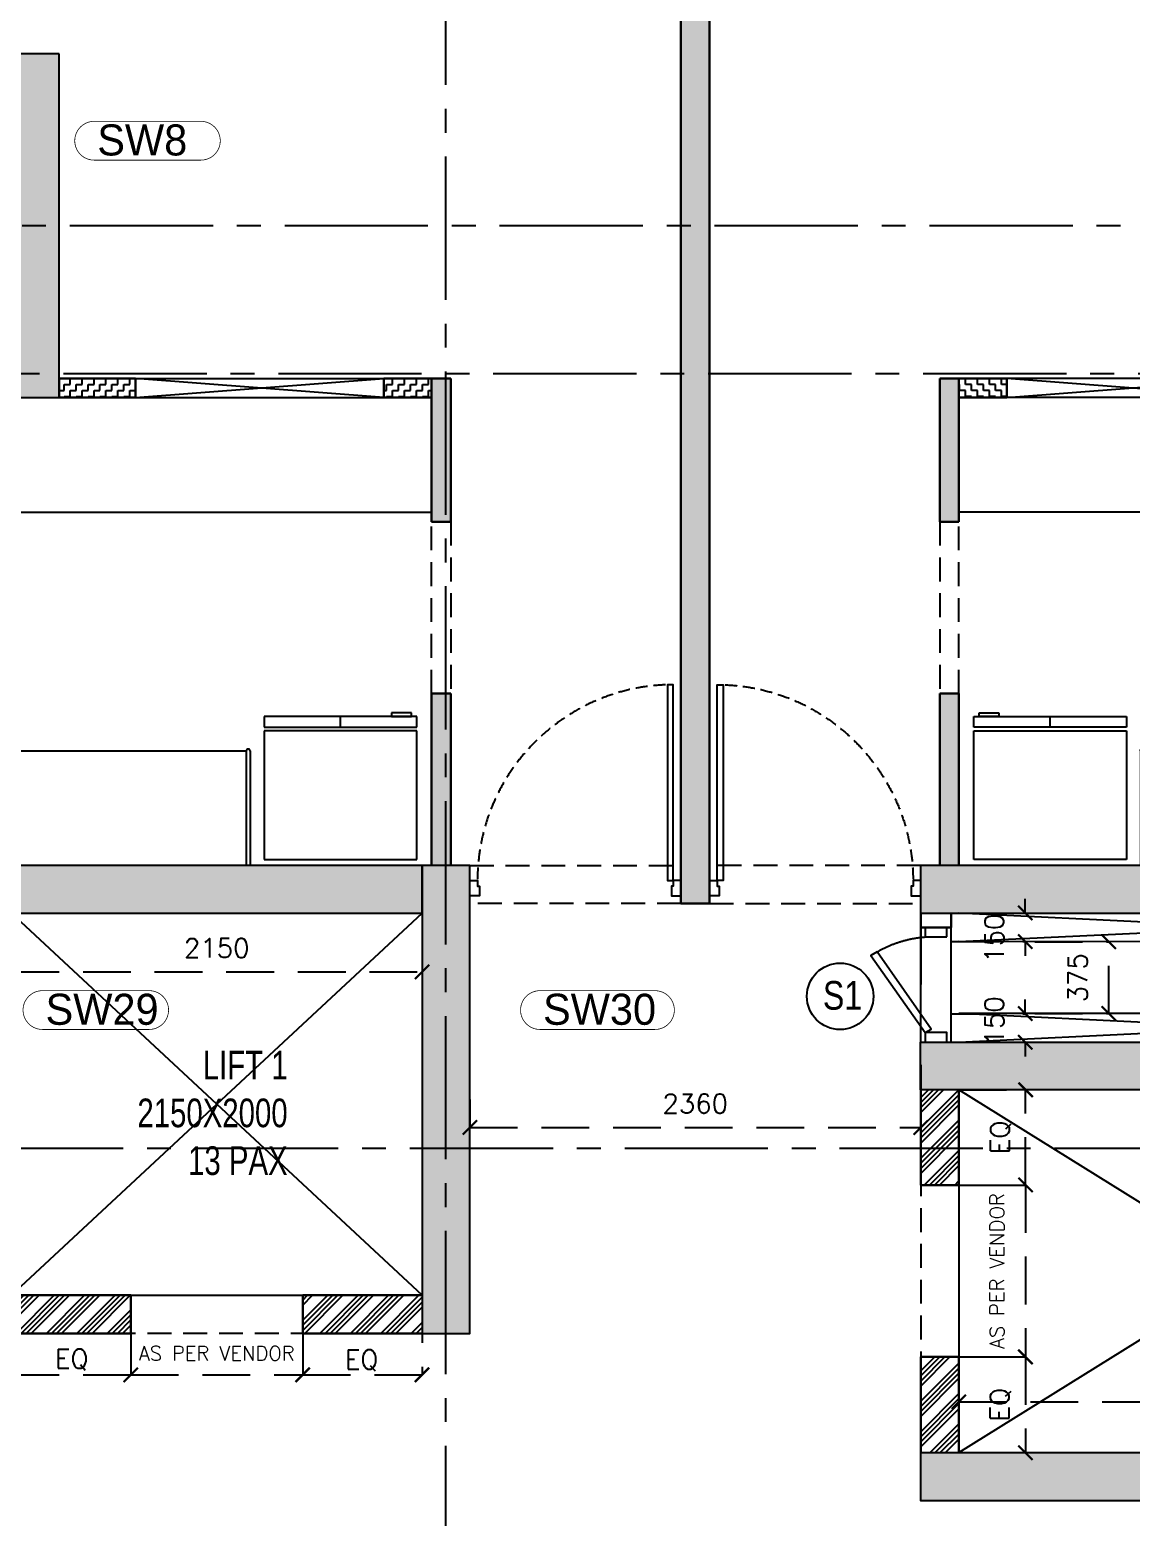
# Model space of a CAD drawing. Header units: millimetres. Extents: x 1181448 to 1317632, y -5734806 to -5633961.
# Drawn here: x 1202789 to 1208554, y -5713962 to -5706174 of the extents above; entities that cross this region are included whole.
import ezdxf
from ezdxf.enums import TextEntityAlignment as Align

# ---------------------------------------------------------------- set-up
doc = ezdxf.new("R2010")
doc.units = ezdxf.units.MM
doc.header["$LTSCALE"] = 1000
doc.header["$MEASUREMENT"] = 0
for name, pattern in [('2BHK-A - BACK$0$AUDIT_D_120904163729-0', [0]), ('2BHK-A - BACK$1$HIDDEN', [0.375, 0.25, -0.125]), ('AUDIT_D_120904163729-0', [0]), ('T8 - TYPICAL FLOOR CORE$0$T10-TYPICAL FLOOR CORE$0$HIDDEN', [0.375, 0.25, -0.125]), ('T8 - TYPICAL FLOOR CORE$1$( Hidden )', [0.375, 0.25, -0.125]), ('T8 - TYPICAL FLOOR CORE$1$HIDDEN', [0.375, 0.25, -0.125]), ('T8 - TYPICAL FLOOR CORE$1$HIDDEN2', [0.1875, 0.125, -0.0625]), ('T8_REFUGE COLUMNS$0$CENTER2', [1.125, 0.75, -0.125, 0.125, -0.125])]:
    doc.linetypes.add(name, pattern=pattern)
doc.layers.get('0').update_dxf_attribs({"linetype": 'AUDIT_D_120904163729-0'})
for name, color, linetype in [('2BHK-A - BACK$0$A-DOOR-FULL', 2, 'Continuous'), ('2BHK-A - BACK$0$A-HATCH -160', 251, '2BHK-A - BACK$0$AUDIT_D_120904163729-0'), ('2BHK-A - BACK$0$a-KIT FIX', 251, 'Continuous'), ('2BHK-A - BACK$1$A-LINTEL', 5, '2BHK-A - BACK$1$HIDDEN'), ('2BHK-A - BACK$1$CUT-OUT', 49, 'Continuous'), ('A_dim', 1, 'Continuous'), ('T8 - TYPICAL FLOOR CORE$0$A-DIMENSIONS', 2, 'T8 - TYPICAL FLOOR CORE$1$HIDDEN'), ('T8 - TYPICAL FLOOR CORE$0$a-window-no', 125, 'Continuous'), ('T8 - TYPICAL FLOOR CORE$0$T10-TYPICAL FLOOR CORE$0$A-SLAB SUNK-AC LEDGES', 251, 'T8 - TYPICAL FLOOR CORE$0$T10-TYPICAL FLOOR CORE$0$HIDDEN'), ('T8 - TYPICAL FLOOR CORE$1$a-beam 2', 50, 'Continuous'), ('T8 - TYPICAL FLOOR CORE$1$A-DOOR', 1, 'Continuous'), ('T8 - TYPICAL FLOOR CORE$1$BEAM', 5, 'T8 - TYPICAL FLOOR CORE$1$HIDDEN'), ('T8 - TYPICAL FLOOR CORE$1$CUT-OUT', 49, 'Continuous'), ('T8 - TYPICAL FLOOR CORE$1$Typical floor plan-$0$$0$A2-TYPICAL$0$a-door', 1, 'Continuous'), ('T8(T9 IS SIMILAR) - REFUGE FLOOR$1$A_rail', 253, 'Continuous'), ('T8_REFUGE COLUMNS$0$A-CENTERLINE', 193, 'T8_REFUGE COLUMNS$0$CENTER2'), ('T8_REFUGE COLUMNS$1$A-RCC COLS', 3, 'Continuous')]:
    doc.layers.add(name, color=color, linetype=linetype)
for name, color, linetype, lineweight in [('2BHK-A - BACK$1$A-WALL- 160', 6, 'Continuous', 30), ('T8 - TYPICAL FLOOR CORE$1$a-Text', 4, 'Continuous', 0), ('T8 - TYPICAL FLOOR CORE$1$A-WALL- 160', 6, 'Continuous', 30), ('T8 - TYPICAL FLOOR CORE$1$D&W', 8, 'Continuous', 25), ('T8(T9 IS SIMILAR) - REFUGE FLOOR$0$D&W', 8, 'Continuous', 25), ('T8_REFUGE COLUMNS$0$A-COLUMN NO size reduce', 81, 'Continuous', 25)]:
    doc.layers.add(name, color=color, linetype=linetype, lineweight=lineweight)
doc.layers.add('T8_REFUGE COLUMNS$0$COL-HATCH', color=7, linetype='Continuous', lineweight=25, true_color=0xa3a3a3)
doc.styles.add('T8 - TYPICAL FLOOR CORE$0$LODHA STANDERD', font='sanss___.ttf')
doc.styles.add('T8 - TYPICAL FLOOR CORE$0$Romans 1', font='romans.shx', dxfattribs={"height": 100})
doc.styles.add('T8 - TYPICAL FLOOR CORE$1$ARIAL ARROW', font='swisscl.ttf')
doc.styles.add('T8_REFUGE COLUMNS$0$STANDARD', font='GOTHIC.TTF')
doc.dimstyles.new('T8 - TYPICAL FLOOR CORE$0$ALPINE S', dxfattribs={"dimscale": 0, "dimtxt": 100, "dimasz": 75, "dimexe": 0, "dimexo": 0, "dimgap": 75, "dimtad": 1, "dimdec": 0, "dimzin": 0, "dimdsep": 46, "dimtxsty": 'T8 - TYPICAL FLOOR CORE$0$Romans 1', "dimblk": 'T8 - TYPICAL FLOOR CORE$0$_ArchTick', "dimcen": 0.09, "dimclrd": 256, "dimclre": 256, "dimclrt": 7, "dimadec": 0, "dimazin": 0, "dimtfac": 1, "dimtdec": 0, "dimtofl": 0, "dimtmove": 1, "dimatfit": 0, "dimldrblk": 'T8 - TYPICAL FLOOR CORE$0$_Open90', "dimfxl": 1, "dimtolj": 1, "dimtzin": 0, "dimarcsym": 0})
pattern_1 = [(9e-15, (7e-09, 0), (31.25, 31.25), [31.25, -31.25]), (90, (31.25, 0), (-31.25, 31.25), [31.25, -31.25])]

# ---------------------------------------------------------------- blocks, each defined once
blk = doc.blocks.new('T8 - TYPICAL FLOOR CORE$1$gdx')
at = {"linetype": 'T8 - TYPICAL FLOOR CORE$1$HIDDEN2', "ltscale": 10}
blk.add_lwpolyline([(13990.9, 8157, 0.113319), (14200.1, 8092, 0.860704)], format="xyb", dxfattribs=at)
at = {"layer": 'T8 - TYPICAL FLOOR CORE$1$A-DOOR', "linetype": 'Continuous', "ltscale": 5}
blk.add_lwpolyline([(14200.1, 8509.4), (14227.4, 8494.1), (13990.9, 8157), (13963.7, 8172.3)], close=True, dxfattribs=at)
at = {"layer": 'T8 - TYPICAL FLOOR CORE$1$Typical floor plan-$0$$0$A2-TYPICAL$0$a-door', "color": 4}
for points in [[(14200.1, 8509.4), (14200.1, 8550.7), (14295.9, 8550.7), (14295.9, 8509.4)], [(14295.9, 8092), (14295.9, 8050.7), (14200.1, 8050.7), (14200.1, 8092)]]:
    blk.add_lwpolyline(points, close=True, dxfattribs=at)
blk = doc.blocks.new('T8 - TYPICAL FLOOR CORE$0$WINDOW TAG')
at = {"layer": 'T8 - TYPICAL FLOOR CORE$0$a-window-no'}
blk.add_circle((0, 0), 174.1, dxfattribs=at)
at = {"layer": 'T8 - TYPICAL FLOOR CORE$0$a-window-no', "style": 'T8 - TYPICAL FLOOR CORE$0$LODHA STANDERD'}
blk.add_attdef('WINDOW', text='', height=150, dxfattribs=at).set_placement((11.3, 2.8), align=Align.MIDDLE_CENTER)
blk = doc.blocks.new('T8 - TYPICAL FLOOR CORE$0$_ArchTick')
at = {"color": 0, "linetype": 'ByBlock', "const_width": 0.15}
blk.add_lwpolyline([(-0.5, -0.5), (0.5, 0.5)], dxfattribs=at)
blk = doc.blocks.new('*D241')
at = {"layer": 'T8 - TYPICAL FLOOR CORE$0$A-DIMENSIONS', "linetype": 'T8 - TYPICAL FLOOR CORE$1$HIDDEN', "lineweight": -2, "transparency": 16777216}
for p, q in [((1202692.4, -5710799.7), (1202692.4, -5711107.1)), ((1204842.3, -5710799.5), (1204842.3, -5711107.1))]:
    blk.add_line(p, q, dxfattribs=at)
at = {"layer": 'T8 - TYPICAL FLOOR CORE$0$A-DIMENSIONS', "lineweight": -2, "transparency": 16777216}
blk.add_line((1202692.4, -5711107.1), (1204842.3, -5711107.1), dxfattribs=at)
at = {"layer": 'T8 - TYPICAL FLOOR CORE$0$A-DIMENSIONS', "linetype": 'ByBlock', "lineweight": -2, "transparency": 16777216, "xscale": 75, "yscale": 75, "zscale": 75, "rotation": 180}
blk.add_blockref('T8 - TYPICAL FLOOR CORE$0$_ArchTick', (1202692.4, -5711107.1), dxfattribs=at)
at = {"layer": 'T8 - TYPICAL FLOOR CORE$0$A-DIMENSIONS', "linetype": 'ByBlock', "lineweight": -2, "transparency": 16777216, "xscale": 75, "yscale": 75, "zscale": 75}
blk.add_blockref('T8 - TYPICAL FLOOR CORE$0$_ArchTick', (1204842.3, -5711107.1), dxfattribs=at)
at = {"layer": 'T8 - TYPICAL FLOOR CORE$0$A-DIMENSIONS', "color": 7, "linetype": 'ByBlock', "transparency": 16777216, "insert": (1203767.4, -5710982.1), "char_height": 100, "attachment_point": 5, "style": 'T8 - TYPICAL FLOOR CORE$0$Romans 1'}
blk.add_mtext('\\A1;2150', dxfattribs=at)
blk = doc.blocks.new('T8 - TYPICAL FLOOR CORE$0$_Open90')
at = {"color": 0, "linetype": 'ByBlock', "lineweight": -2}
for p, q in [((0, 0), (-1, 0)), ((-0.5, 0.5), (0, 0)), ((0, 0), (-0.5, -0.5))]:
    blk.add_line(p, q, dxfattribs=at)
blk = doc.blocks.new('*D246')
at = {"layer": 'T8 - TYPICAL FLOOR CORE$0$A-DIMENSIONS', "linetype": 'T8 - TYPICAL FLOOR CORE$1$HIDDEN', "lineweight": -2, "transparency": 16777216}
for p, q in [((1207652.3, -5713164.9), (1207652.3, -5713358.4)), ((1210702.4, -5713207.5), (1210702.4, -5713358.4))]:
    blk.add_line(p, q, dxfattribs=at)
at = {"layer": 'T8 - TYPICAL FLOOR CORE$0$A-DIMENSIONS', "lineweight": -2, "transparency": 16777216}
blk.add_line((1207652.3, -5713358.4), (1210702.4, -5713358.4), dxfattribs=at)
at = {"layer": 'T8 - TYPICAL FLOOR CORE$0$A-DIMENSIONS', "linetype": 'ByBlock', "lineweight": -2, "transparency": 16777216, "xscale": 75, "yscale": 75, "zscale": 75, "rotation": 180}
blk.add_blockref('T8 - TYPICAL FLOOR CORE$0$_ArchTick', (1207652.3, -5713358.4), dxfattribs=at)
at = {"layer": 'T8 - TYPICAL FLOOR CORE$0$A-DIMENSIONS', "linetype": 'ByBlock', "lineweight": -2, "transparency": 16777216, "xscale": 75, "yscale": 75, "zscale": 75}
blk.add_blockref('T8 - TYPICAL FLOOR CORE$0$_ArchTick', (1210702.4, -5713358.4), dxfattribs=at)
at = {"layer": 'T8 - TYPICAL FLOOR CORE$0$A-DIMENSIONS', "color": 7, "linetype": 'ByBlock', "transparency": 16777216, "insert": (1209177.3, -5713233.4), "char_height": 100, "attachment_point": 5, "style": 'T8 - TYPICAL FLOOR CORE$0$Romans 1'}
blk.add_mtext('\\A1;3050', dxfattribs=at)
blk = doc.blocks.new('*D248')
at = {"layer": 'T8 - TYPICAL FLOOR CORE$0$A-DIMENSIONS', "linetype": 'T8 - TYPICAL FLOOR CORE$1$HIDDEN', "lineweight": -2, "transparency": 16777216}
for p, q in [((1205092.4, -5711774.7), (1205092.4, -5711921.6)), ((1207452.3, -5711985.4), (1207452.3, -5711921.6))]:
    blk.add_line(p, q, dxfattribs=at)
at = {"layer": 'T8 - TYPICAL FLOOR CORE$0$A-DIMENSIONS', "lineweight": -2, "transparency": 16777216}
blk.add_line((1205092.4, -5711921.6), (1207452.3, -5711921.6), dxfattribs=at)
at = {"layer": 'T8 - TYPICAL FLOOR CORE$0$A-DIMENSIONS', "linetype": 'ByBlock', "lineweight": -2, "transparency": 16777216, "xscale": 75, "yscale": 75, "zscale": 75, "rotation": 180}
blk.add_blockref('T8 - TYPICAL FLOOR CORE$0$_ArchTick', (1205092.4, -5711921.6), dxfattribs=at)
at = {"layer": 'T8 - TYPICAL FLOOR CORE$0$A-DIMENSIONS', "linetype": 'ByBlock', "lineweight": -2, "transparency": 16777216, "xscale": 75, "yscale": 75, "zscale": 75}
blk.add_blockref('T8 - TYPICAL FLOOR CORE$0$_ArchTick', (1207452.3, -5711921.6), dxfattribs=at)
at = {"layer": 'T8 - TYPICAL FLOOR CORE$0$A-DIMENSIONS', "color": 7, "linetype": 'ByBlock', "transparency": 16777216, "insert": (1206272.3, -5711796.6), "char_height": 100, "attachment_point": 5, "style": 'T8 - TYPICAL FLOOR CORE$0$Romans 1'}
blk.add_mtext('\\A1;2360', dxfattribs=at)
blk = doc.blocks.new('*D213')
at = {"layer": 'T8 - TYPICAL FLOOR CORE$0$A-DIMENSIONS', "linetype": 'T8 - TYPICAL FLOOR CORE$1$HIDDEN', "lineweight": -2, "transparency": 16777216}
for p, q in [((1203317.4, -5712999.6), (1203317.4, -5713216.5)), ((1204217.4, -5712999.6), (1204217.4, -5713216.5))]:
    blk.add_line(p, q, dxfattribs=at)
at = {"layer": 'T8 - TYPICAL FLOOR CORE$0$A-DIMENSIONS', "lineweight": -2, "transparency": 16777216}
blk.add_line((1203317.4, -5713216.5), (1204217.4, -5713216.5), dxfattribs=at)
at = {"layer": 'T8 - TYPICAL FLOOR CORE$0$A-DIMENSIONS', "linetype": 'ByBlock', "lineweight": -2, "transparency": 16777216, "xscale": 75, "yscale": 75, "zscale": 75, "rotation": 180}
blk.add_blockref('T8 - TYPICAL FLOOR CORE$0$_ArchTick', (1203317.4, -5713216.5), dxfattribs=at)
at = {"layer": 'T8 - TYPICAL FLOOR CORE$0$A-DIMENSIONS', "linetype": 'ByBlock', "lineweight": -2, "transparency": 16777216, "xscale": 75, "yscale": 75, "zscale": 75}
blk.add_blockref('T8 - TYPICAL FLOOR CORE$0$_ArchTick', (1204217.4, -5713216.5), dxfattribs=at)
at = {"layer": 'T8 - TYPICAL FLOOR CORE$0$A-DIMENSIONS', "color": 7, "linetype": 'ByBlock', "transparency": 16777216, "insert": (1203767.4, -5713104), "char_height": 100, "attachment_point": 5, "style": 'T8 - TYPICAL FLOOR CORE$0$Romans 1'}
blk.add_mtext('\\A1;{\\H0.75x;AS PER VENDOR}', dxfattribs=at)
blk = doc.blocks.new('*D215')
at = {"layer": 'T8 - TYPICAL FLOOR CORE$0$A-DIMENSIONS', "linetype": 'T8 - TYPICAL FLOOR CORE$1$HIDDEN', "lineweight": -2, "transparency": 16777216}
for p, q in [((1207452.3, -5712222.9), (1208001.4, -5712222.9)), ((1207452.3, -5713122.9), (1208001.4, -5713122.9))]:
    blk.add_line(p, q, dxfattribs=at)
at = {"layer": 'T8 - TYPICAL FLOOR CORE$0$A-DIMENSIONS', "lineweight": -2, "transparency": 16777216}
blk.add_line((1208001.4, -5712222.9), (1208001.4, -5713122.9), dxfattribs=at)
at = {"layer": 'T8 - TYPICAL FLOOR CORE$0$A-DIMENSIONS', "linetype": 'ByBlock', "lineweight": -2, "transparency": 16777216, "xscale": 75, "yscale": 75, "zscale": 75}
for p, rotation in [((1208001.4, -5712222.9), 90), ((1208001.4, -5713122.9), 270)]:
    blk.add_blockref('T8 - TYPICAL FLOOR CORE$0$_ArchTick', p, dxfattribs=dict(at, rotation=rotation))
at = {"layer": 'T8 - TYPICAL FLOOR CORE$0$A-DIMENSIONS', "color": 7, "linetype": 'ByBlock', "transparency": 16777216, "insert": (1207851.4, -5712672.9), "char_height": 100, "attachment_point": 5, "rotation": 90, "style": 'T8 - TYPICAL FLOOR CORE$0$Romans 1'}
blk.add_mtext('\\A1;{\\H0.75x;AS PER VENDOR}', dxfattribs=at)
blk = doc.blocks.new('*D219')
at = {"layer": 'T8 - TYPICAL FLOOR CORE$0$A-DIMENSIONS', "linetype": 'T8 - TYPICAL FLOOR CORE$1$HIDDEN', "lineweight": -2, "transparency": 16777216}
for p, q in [((1202692.4, -5712799.6), (1202692.4, -5713216.5)), ((1203317.4, -5712799.6), (1203317.4, -5713216.5))]:
    blk.add_line(p, q, dxfattribs=at)
at = {"layer": 'T8 - TYPICAL FLOOR CORE$0$A-DIMENSIONS', "lineweight": -2, "transparency": 16777216}
blk.add_line((1202692.4, -5713216.5), (1203317.4, -5713216.5), dxfattribs=at)
at = {"layer": 'T8 - TYPICAL FLOOR CORE$0$A-DIMENSIONS', "linetype": 'ByBlock', "lineweight": -2, "transparency": 16777216, "xscale": 75, "yscale": 75, "zscale": 75, "rotation": 180}
blk.add_blockref('T8 - TYPICAL FLOOR CORE$0$_ArchTick', (1202692.4, -5713216.5), dxfattribs=at)
at = {"layer": 'T8 - TYPICAL FLOOR CORE$0$A-DIMENSIONS', "linetype": 'ByBlock', "lineweight": -2, "transparency": 16777216, "xscale": 75, "yscale": 75, "zscale": 75}
blk.add_blockref('T8 - TYPICAL FLOOR CORE$0$_ArchTick', (1203317.4, -5713216.5), dxfattribs=at)
at = {"layer": 'T8 - TYPICAL FLOOR CORE$0$A-DIMENSIONS', "color": 7, "linetype": 'ByBlock', "transparency": 16777216, "insert": (1203008.5, -5713137.2), "char_height": 100, "attachment_point": 5, "style": 'T8 - TYPICAL FLOOR CORE$0$Romans 1'}
blk.add_mtext('\\A1;EQ', dxfattribs=at)
blk = doc.blocks.new('*D220')
at = {"layer": 'T8 - TYPICAL FLOOR CORE$0$A-DIMENSIONS', "linetype": 'T8 - TYPICAL FLOOR CORE$1$HIDDEN', "lineweight": -2, "transparency": 16777216}
for p, q in [((1204217.4, -5712799.6), (1204217.4, -5713216.5)), ((1204842, -5712799.6), (1204842, -5713216.5))]:
    blk.add_line(p, q, dxfattribs=at)
at = {"layer": 'T8 - TYPICAL FLOOR CORE$0$A-DIMENSIONS', "lineweight": -2, "transparency": 16777216}
blk.add_line((1204217.4, -5713216.5), (1204842, -5713216.5), dxfattribs=at)
at = {"layer": 'T8 - TYPICAL FLOOR CORE$0$A-DIMENSIONS', "linetype": 'ByBlock', "lineweight": -2, "transparency": 16777216, "xscale": 75, "yscale": 75, "zscale": 75, "rotation": 180}
blk.add_blockref('T8 - TYPICAL FLOOR CORE$0$_ArchTick', (1204217.4, -5713216.5), dxfattribs=at)
at = {"layer": 'T8 - TYPICAL FLOOR CORE$0$A-DIMENSIONS', "linetype": 'ByBlock', "lineweight": -2, "transparency": 16777216, "xscale": 75, "yscale": 75, "zscale": 75}
blk.add_blockref('T8 - TYPICAL FLOOR CORE$0$_ArchTick', (1204842, -5713216.5), dxfattribs=at)
at = {"layer": 'T8 - TYPICAL FLOOR CORE$0$A-DIMENSIONS', "color": 7, "linetype": 'ByBlock', "transparency": 16777216, "insert": (1204525.5, -5713141.1), "char_height": 100, "attachment_point": 5, "style": 'T8 - TYPICAL FLOOR CORE$0$Romans 1'}
blk.add_mtext('\\A1;EQ', dxfattribs=at)
blk = doc.blocks.new('*D223')
at = {"layer": 'T8 - TYPICAL FLOOR CORE$0$A-DIMENSIONS', "lineweight": -2, "transparency": 16777216}
for p, q in [((1207999.8, -5710798.6), (1207999.8, -5710723.6)), ((1207999.8, -5710948.5), (1207999.8, -5711023.5))]:
    blk.add_line(p, q, dxfattribs=at)
at = {"layer": 'T8 - TYPICAL FLOOR CORE$0$A-DIMENSIONS', "linetype": 'T8 - TYPICAL FLOOR CORE$1$HIDDEN', "lineweight": -2, "transparency": 16777216}
for p, q in [((1207612.2, -5710798.6), (1207999.8, -5710798.6)), ((1207612.2, -5710948.5), (1207999.8, -5710948.5))]:
    blk.add_line(p, q, dxfattribs=at)
at = {"layer": 'T8 - TYPICAL FLOOR CORE$0$A-DIMENSIONS', "linetype": 'ByBlock', "lineweight": -2, "transparency": 16777216, "xscale": 75, "yscale": 75, "zscale": 75}
for p, rotation in [((1207999.8, -5710798.6), 270), ((1207999.8, -5710948.5), 90)]:
    blk.add_blockref('T8 - TYPICAL FLOOR CORE$0$_ArchTick', p, dxfattribs=dict(at, rotation=rotation))
at = {"layer": 'T8 - TYPICAL FLOOR CORE$0$A-DIMENSIONS', "color": 7, "linetype": 'ByBlock', "transparency": 16777216, "insert": (1207837.3, -5710930.1), "char_height": 100, "attachment_point": 5, "rotation": 90, "style": 'T8 - TYPICAL FLOOR CORE$0$Romans 1'}
blk.add_mtext('\\A1;150', dxfattribs=at)
blk = doc.blocks.new('*D191')
at = {"layer": 'T8 - TYPICAL FLOOR CORE$0$A-DIMENSIONS', "linetype": 'T8 - TYPICAL FLOOR CORE$1$HIDDEN', "lineweight": -2, "transparency": 16777216}
for p, q in [((1207652.3, -5711724), (1208001.4, -5711724)), ((1207652.3, -5712222.9), (1208001.4, -5712222.9))]:
    blk.add_line(p, q, dxfattribs=at)
at = {"layer": 'T8 - TYPICAL FLOOR CORE$0$A-DIMENSIONS', "lineweight": -2, "transparency": 16777216}
blk.add_line((1208001.4, -5712222.9), (1208001.4, -5711724), dxfattribs=at)
at = {"layer": 'T8 - TYPICAL FLOOR CORE$0$A-DIMENSIONS', "linetype": 'ByBlock', "lineweight": -2, "transparency": 16777216, "xscale": 75, "yscale": 75, "zscale": 75}
for p, rotation in [((1208001.4, -5711724), 90), ((1208001.4, -5712222.9), 270)]:
    blk.add_blockref('T8 - TYPICAL FLOOR CORE$0$_ArchTick', p, dxfattribs=dict(at, rotation=rotation))
at = {"layer": 'T8 - TYPICAL FLOOR CORE$0$A-DIMENSIONS', "color": 7, "linetype": 'ByBlock', "transparency": 16777216, "insert": (1207871.6, -5711973.5), "char_height": 100, "attachment_point": 5, "rotation": 90, "style": 'T8 - TYPICAL FLOOR CORE$0$Romans 1'}
blk.add_mtext('\\A1;EQ', dxfattribs=at)
blk = doc.blocks.new('*D192')
at = {"layer": 'T8 - TYPICAL FLOOR CORE$0$A-DIMENSIONS', "linetype": 'T8 - TYPICAL FLOOR CORE$1$HIDDEN', "lineweight": -2, "transparency": 16777216}
for p, q in [((1207652.3, -5713122.9), (1208000.3, -5713122.9)), ((1207652.3, -5713624), (1208000.3, -5713624))]:
    blk.add_line(p, q, dxfattribs=at)
at = {"layer": 'T8 - TYPICAL FLOOR CORE$0$A-DIMENSIONS', "lineweight": -2, "transparency": 16777216}
blk.add_line((1208000.3, -5713122.9), (1208000.3, -5713624), dxfattribs=at)
at = {"layer": 'T8 - TYPICAL FLOOR CORE$0$A-DIMENSIONS', "linetype": 'ByBlock', "lineweight": -2, "transparency": 16777216, "xscale": 75, "yscale": 75, "zscale": 75}
for p, rotation in [((1208000.3, -5713122.9), 90), ((1208000.3, -5713624), 270)]:
    blk.add_blockref('T8 - TYPICAL FLOOR CORE$0$_ArchTick', p, dxfattribs=dict(at, rotation=rotation))
at = {"layer": 'T8 - TYPICAL FLOOR CORE$0$A-DIMENSIONS', "color": 7, "linetype": 'ByBlock', "transparency": 16777216, "insert": (1207870.5, -5713373.5), "char_height": 100, "attachment_point": 5, "rotation": 90, "style": 'T8 - TYPICAL FLOOR CORE$0$Romans 1'}
blk.add_mtext('\\A1;EQ', dxfattribs=at)
blk = doc.blocks.new('*D229')
at = {"layer": 'T8 - TYPICAL FLOOR CORE$0$A-DIMENSIONS', "linetype": 'T8 - TYPICAL FLOOR CORE$1$HIDDEN', "lineweight": -2, "transparency": 16777216}
for p, q in [((1208049.1, -5710949.5), (1208436.7, -5710949.5)), ((1208049.1, -5711324.6), (1208436.7, -5711324.6))]:
    blk.add_line(p, q, dxfattribs=at)
at = {"layer": 'T8 - TYPICAL FLOOR CORE$0$A-DIMENSIONS', "lineweight": -2, "transparency": 16777216}
blk.add_line((1208436.7, -5711324.6), (1208436.7, -5710949.5), dxfattribs=at)
at = {"layer": 'T8 - TYPICAL FLOOR CORE$0$A-DIMENSIONS', "linetype": 'ByBlock', "lineweight": -2, "transparency": 16777216, "xscale": 75, "yscale": 75, "zscale": 75}
for p, rotation in [((1208436.7, -5710949.5), 90), ((1208436.7, -5711324.6), 270)]:
    blk.add_blockref('T8 - TYPICAL FLOOR CORE$0$_ArchTick', p, dxfattribs=dict(at, rotation=rotation))
at = {"layer": 'T8 - TYPICAL FLOOR CORE$0$A-DIMENSIONS', "color": 7, "linetype": 'ByBlock', "transparency": 16777216, "insert": (1208274.2, -5711137.4), "char_height": 100, "attachment_point": 5, "rotation": 90, "style": 'T8 - TYPICAL FLOOR CORE$0$Romans 1'}
blk.add_mtext('\\A1;375', dxfattribs=at)
blk = doc.blocks.new('*D230')
at = {"layer": 'T8 - TYPICAL FLOOR CORE$0$A-DIMENSIONS', "lineweight": -2, "transparency": 16777216}
for p, q in [((1207999.8, -5711325.6), (1207999.8, -5711250.6)), ((1207999.8, -5711475.5), (1207999.8, -5711550.5))]:
    blk.add_line(p, q, dxfattribs=at)
at = {"layer": 'T8 - TYPICAL FLOOR CORE$0$A-DIMENSIONS', "linetype": 'T8 - TYPICAL FLOOR CORE$1$HIDDEN', "lineweight": -2, "transparency": 16777216}
for p, q in [((1207612.2, -5711325.6), (1207999.8, -5711325.6)), ((1207612.2, -5711475.5), (1207999.8, -5711475.5))]:
    blk.add_line(p, q, dxfattribs=at)
at = {"layer": 'T8 - TYPICAL FLOOR CORE$0$A-DIMENSIONS', "linetype": 'ByBlock', "lineweight": -2, "transparency": 16777216, "xscale": 75, "yscale": 75, "zscale": 75}
for p, rotation in [((1207999.8, -5711325.6), 270), ((1207999.8, -5711475.5), 90)]:
    blk.add_blockref('T8 - TYPICAL FLOOR CORE$0$_ArchTick', p, dxfattribs=dict(at, rotation=rotation))
at = {"layer": 'T8 - TYPICAL FLOOR CORE$0$A-DIMENSIONS', "color": 7, "linetype": 'ByBlock', "transparency": 16777216, "insert": (1207837.3, -5711363.1), "char_height": 100, "attachment_point": 5, "rotation": 90, "style": 'T8 - TYPICAL FLOOR CORE$0$Romans 1'}
blk.add_mtext('\\A1;150', dxfattribs=at)
blk = doc.blocks.new('T8_REFUGE COLUMNS')
at = {"layer": 'T8_REFUGE COLUMNS$0$COL-HATCH', "linetype": 'ByBlock'}
h = blk.add_hatch(color=256, dxfattribs=at)
h.dxf.hatch_style = 1
h.paths.add_polyline_path([(1202942.1, -5706299.9), (1202692.1, -5706299.9), (1202692.1, -5708099.9), (1202942.1, -5708099.9)])
h = blk.add_hatch(color=256, dxfattribs=at)
h.dxf.hatch_style = 1
h.paths.add_polyline_path([(1200042.1, -5713849.9), (1200042.1, -5710549.9), (1205092.1, -5710549.9), (1205092.1, -5712999.9), (1204842.1, -5712999.9), (1204842, -5710799.9), (1200292.1, -5710799.9), (1200292.1, -5713849.9)])
h = blk.add_hatch(color=256, dxfattribs=at)
h.dxf.hatch_style = 1
h.paths.add_polyline_path([(1207452.1, -5710799.9), (1211787.1, -5710799.9), (1211787.1, -5710549.9), (1207452.1, -5710549.9)])
h = blk.add_hatch(color=256, dxfattribs=at)
h.dxf.hatch_style = 1
h.paths.add_polyline_path([(1210702.1, -5711724.9), (1207452.1, -5711724.9), (1207452.1, -5711474.9), (1210702.1, -5711474.9)])
h = blk.add_hatch(color=256, dxfattribs=at)
h.dxf.hatch_style = 1
h.paths.add_polyline_path([(1210702.1, -5713624.9), (1207452.1, -5713624.9), (1207452.1, -5713874.9), (1210702.1, -5713874.9)])
at = {"layer": 'T8_REFUGE COLUMNS$0$A-CENTERLINE'}
for p, q in [((1204967.1, -5719963), (1204967.1, -5698299.6)), ((1217248.2, -5707199.9), (1182156.9, -5707199.9)), ((1217215, -5707974.9), (1182156.9, -5707974.9)), ((1223527.8, -5712032.4), (1182137.1, -5712032.4))]:
    blk.add_line(p, q, dxfattribs=at)
at = {"layer": 'T8_REFUGE COLUMNS$0$A-COLUMN NO size reduce', "linetype": 'ByBlock', "const_width": 3.9, "elevation": 0}
blk.add_lwpolyline([(1203125.7, -5706856.4, -1), (1203125.7, -5706653.3), (1203684.3, -5706653.3, -1), (1203684.3, -5706856.4)], format="xyb", close=True, dxfattribs=at)
at = {"layer": 'T8_REFUGE COLUMNS$0$A-COLUMN NO size reduce', "linetype": 'ByBlock', "const_width": 3.9}
for points in [[(1202855.1, -5711408.3, -1), (1202855.1, -5711205.1), (1203413.6, -5711205.1, -1), (1203413.6, -5711408.3)], [(1205459.3, -5711408.3, -1), (1205459.3, -5711205.1), (1206061.2, -5711205.1, -1), (1206061.2, -5711408.3)]]:
    blk.add_lwpolyline(points, format="xyb", close=True, dxfattribs=at)
at = {"layer": 'T8_REFUGE COLUMNS$1$A-RCC COLS', "linetype": 'ByBlock'}
for points in [[(1202942.1, -5706299.9), (1202692.1, -5706299.9), (1202692.1, -5708099.9), (1202942.1, -5708099.9)], [(1200292.2, -5710799.9), (1204842.1, -5710799.9), (1204842.1, -5710549.9), (1200292.2, -5710549.9)], [(1204842.1, -5712999.9), (1205092.1, -5712999.9), (1205092.1, -5710549.9), (1204842.1, -5710549.9)], [(1207452.1, -5710799.9), (1211787.1, -5710799.9), (1211787.1, -5710549.9), (1207452.1, -5710549.9)], [(1210702.1, -5711724.9), (1207452.1, -5711724.9), (1207452.1, -5711474.9), (1210702.1, -5711474.9)], [(1210702.1, -5713624.9), (1207452.1, -5713624.9), (1207452.1, -5713874.9), (1210702.1, -5713874.9)]]:
    blk.add_lwpolyline(points, close=True, dxfattribs=at)
at = {"layer": 'T8_REFUGE COLUMNS$0$A-COLUMN NO size reduce', "linetype": 'ByBlock', "char_height": 162.5, "attachment_point": 1, "style": 'T8_REFUGE COLUMNS$0$STANDARD'}
for s, insert in [('SW8', (1203142, -5706669.5, 0)), ('SW29', (1202871.3, -5711221.3)), ('SW30', (1205475.5, -5711221.3))]:
    blk.add_mtext_dynamic_manual_height_columns(s, width=444.685, gutter_width=500, heights=[0], dxfattribs=dict(at, insert=insert))
blk = doc.blocks.new('*U635')
for points in [[(-40, 0), (0, 0), (0, 30), (10, 30), (10, 80), (-40, 80)], [(1065, 0), (1025, 0), (1025, 30), (1015, 30), (1015, 80), (1065, 80)], [(0, 0), (0, -1025), (30, -1025), (30, 0)]]:
    blk.add_lwpolyline(points, close=True)
at = {"color": 0, "linetype": 'ByBlock', "ltscale": 0.25}
blk.add_arc((-1.5, 0.6), 1026.5, 272.37301, 359.96526, dxfattribs=at)
blk = doc.blocks.new('2BHK-A - BACK$0$FRIDGE')
at = {"linetype": 'ByBlock'}
blk.add_line((-146171.8, 411873), (-146116.8, 411873), dxfattribs=at)
at = {"layer": '2BHK-A - BACK$0$a-KIT FIX'}
for p, q in [((-146866.2, 411473.3), (-146866.2, 412272.7)), ((-146866.2, 412272.7), (-146191.7, 412272.7)), ((-146191.7, 412272.7), (-146191.7, 411473.3)), ((-146171.8, 411473.3), (-146171.8, 412272.7)), ((-146171.8, 412272.7), (-146116.8, 412272.7)), ((-146116.8, 412272.7), (-146116.8, 411473.3)), ((-146116.8, 412140.6), (-146116.8, 412244)), ((-146116.8, 412244), (-146097.1, 412244)), ((-146097.1, 412244), (-146097.1, 412140.6)), ((-146097.1, 412140.6), (-146116.8, 412140.6)), ((-146191.7, 411473.3), (-146866.2, 411473.3)), ((-146116.8, 411473.3), (-146171.8, 411473.3))]:
    blk.add_line(p, q, dxfattribs=at)
blk = doc.blocks.new('2BHK-A - BACK')
at = {"layer": '2BHK-A - BACK$0$A-HATCH -160', "linetype": 'ByBlock'}
h = blk.add_hatch(dxfattribs=at)
h.set_pattern_fill('ZIGZAG', color=256, scale=250)
h.set_pattern_definition([(9e-15, (-0.22, 0.45), (31.25, 31.25), [31.25, -31.25]), (90, (31.03, 0.45), (-31.25, 31.25), [31.25, -31.25])])
h.paths.add_polyline_path([(1196642.1, -5706299.9), (1198342.2, -5706299.9), (1198342.2, -5706399.9), (1196642.1, -5706399.9)])
h.paths.add_polyline_path([(1199382.6, -5705299.9), (1199382.6, -5705199.9), (1201592.2, -5705199.9), (1201592.2, -5705299.9), (1200442.1, -5705299.9), (1200442.1, -5705399.9), (1200342.1, -5705399.9), (1200342.1, -5705299.9)])
h.paths.add_polyline_path([(1200442.1, -5706399.9), (1201341.8, -5706399.9), (1201341.8, -5706299.9), (1200442.1, -5706299.9)])
h.paths.add_polyline_path([(1202091.8, -5706299.9), (1202691.8, -5706299.9), (1202691.8, -5706399.9), (1202091.8, -5706399.9)])
h.paths.add_polyline_path([(1204892.1, -5708749.5), (1204992.1, -5708749.5), (1204992.1, -5707999.9), (1204892.1, -5707999.9)])
h.paths.add_polyline_path([(1204892.1, -5709649.5), (1204992.1, -5709649.5), (1204992.1, -5710549.5), (1204892.1, -5710549.5)])
h.paths.add_polyline_path([(1200142, -5708600.5), (1200257, -5708600.5), (1200257.1, -5708700.5), (1200042, -5708700.5), (1200042, -5708099.9), (1200142, -5708099.9)])
h.paths.add_polyline_path([(1202792.1, -5701189.9), (1203427.1, -5701189.9), (1203427.1, -5701089.9), (1202792.1, -5701089.9)])
h = blk.add_hatch(dxfattribs=at)
h.set_pattern_fill('HEX', color=256, scale=150)
h.set_pattern_definition([(9e-15, (-0.22, 0.45), (0, 32.47595264), [18.75, -37.5]), (120, (-0.22, 0.45), (-28.125, -16.23797632), [18.75, -37.5]), (60, (18.53, 0.45), (-28.125, 16.23797632), [18.75, -37.5])])
h.paths.add_polyline_path([(1206347.1, -5702324.3), (1206197.1, -5702324.3), (1206197.1, -5710748.8), (1206347.1, -5710748.8)])
h = blk.add_hatch(dxfattribs=at)
h.set_pattern_fill('ZIGZAG', color=256, scale=250)
h.set_pattern_definition(pattern_1)
h.paths.add_polyline_path([(1203342.1, -5707999.9), (1202942.1, -5707999.9), (1202942.1, -5708099.9), (1203342.1, -5708099.9)])
h = blk.add_hatch(dxfattribs=at)
h.set_pattern_fill('ZIGZAG', color=256, scale=250)
h.set_pattern_definition(pattern_1)
h.paths.add_polyline_path([(1204892.1, -5707999.9), (1204642.1, -5708000), (1204642.1, -5708100), (1204892.1, -5708100)])
at = {"layer": '2BHK-A - BACK$0$a-KIT FIX', "color": 1}
for p, q in [((1201731.8, -5708699.5), (1204892.1, -5708699.5)), ((1200917.1, -5709949.5), (1203922.1, -5709949.5)), ((1203922.1, -5709949.8), (1203922.1, -5710549.5)), ((1203942.1, -5709949.5), (1203942.1, -5710549.5)), ((1203942.1, -5709949.5), (1203942.1, -5709949.5)), ((1203942.1, -5709949.8), (1203942.1, -5710549.5))]:
    blk.add_line(p, q, dxfattribs=at)
blk.add_arc((1203932.1, -5709949.8), 10, 0, 180, dxfattribs=at)
at = {"layer": '2BHK-A - BACK$1$A-LINTEL', "linetype": 'ByBlock'}
for p, q in [((1203342.1, -5707999.9), (1204642.1, -5707999.9)), ((1203342.1, -5708099.9), (1204642.1, -5708099.9))]:
    blk.add_line(p, q, dxfattribs=at)
blk.add_lwpolyline([(1203342.1, -5708099.9), (1204642.1, -5707999.8), (1204642.1, -5708099.7), (1203342.1, -5707999.9)], close=True, dxfattribs=at)
at = {"layer": '2BHK-A - BACK$1$A-WALL- 160', "linetype": 'ByBlock'}
for p, q in [((1206197.1, -5702324.3), (1206197.1, -5710748.8)), ((1206347.1, -5702324.3), (1206347.1, -5710748.8)), ((1204892.1, -5707999.9), (1204992.1, -5707999.9)), ((1204892.1, -5708749.5), (1204892.1, -5707999.9)), ((1204992.1, -5708749.5), (1204992.1, -5707999.9)), ((1204892.1, -5708749.5), (1204992.1, -5708749.5)), ((1204892.1, -5710549.5), (1204892.1, -5709649.5)), ((1204892.1, -5709649.5), (1204992.1, -5709649.5)), ((1204992.1, -5710549.5), (1204992.1, -5709649.5))]:
    blk.add_line(p, q, dxfattribs=at)
blk.add_lwpolyline([(1206347.1, -5702324.3), (1206347.1, -5710748.8), (1206197.1, -5710748.8), (1206197.1, -5702324.3)], dxfattribs=at)
for points in [[(1203342.1, -5707999.9), (1202942.1, -5707999.9), (1202942.1, -5708099.9), (1203342.1, -5708099.9)], [(1204892.1, -5707999.9), (1204642.1, -5708000), (1204642.1, -5708100), (1204892.1, -5708100)]]:
    blk.add_lwpolyline(points, close=True, dxfattribs=at)
at = {"layer": '2BHK-A - BACK$1$CUT-OUT', "linetype": '2BHK-A - BACK$1$HIDDEN', "ltscale": 0.5}
for points in [[(1204992.1, -5709649.5), (1204892.1, -5709649.5), (1204892.1, -5708749.5), (1204992.1, -5708749.5)], [(1205092.1, -5710748.8), (1205092.1, -5710549.9), (1206197.1, -5710549.9), (1206197.1, -5710748.8)]]:
    blk.add_lwpolyline(points, close=True, dxfattribs=at)
at = {"layer": '2BHK-A - BACK$0$A-DOOR-FULL', "linetype": '2BHK-A - BACK$1$HIDDEN', "rotation": 180}
blk.add_blockref('*U635', (1206157.1, -5710628.8), dxfattribs=at)
at = {"layer": '2BHK-A - BACK$0$a-KIT FIX', "extrusion": (0, 0, -1), "zscale": -1, "rotation": 90}
blk.add_blockref('2BHK-A - BACK$0$FRIDGE', (-792542.1, -5563653), dxfattribs=at)
blk = doc.blocks.new('T8 - TYPICAL FLOOR CORE')
at = {"layer": 'T8 - TYPICAL FLOOR CORE$0$T10-TYPICAL FLOOR CORE$0$A-SLAB SUNK-AC LEDGES', "linetype": 'ByBlock'}
h = blk.add_hatch(dxfattribs=at)
h.set_pattern_fill('ANSI34', color=256, scale=150)
h.paths.add_polyline_path([(1207452.3, -5713624), (1207652.3, -5713624), (1207652.3, -5713122.9), (1207452.3, -5713122.9)])
h.paths.add_polyline_path([(1207452.3, -5712222.9), (1207652.3, -5712222.9), (1207652.3, -5711724), (1207452.3, -5711724)])
h.paths.add_polyline_path([(1200292.4, -5712999.6), (1200917.4, -5712999.6), (1200917.4, -5712799.6), (1200292.4, -5712799.6)])
h.paths.add_polyline_path([(1201817.4, -5712999.6), (1203317.4, -5712999.6), (1203317.4, -5712799.6), (1201817.4, -5712799.6)])
h.paths.add_polyline_path([(1204217.4, -5712999.6), (1204842.3, -5712999.6), (1204842.3, -5712799.6), (1204217.4, -5712799.6)])
h.paths.add_polyline_path([(1204367.2, -5717174), (1204842.2, -5717174), (1204842.2, -5716974), (1204367.2, -5716974)])
h.paths.add_polyline_path([(1202992.1, -5717174), (1203467.2, -5717174), (1203467.2, -5716974), (1202992.1, -5716974)])
at = {"layer": 'T8 - TYPICAL FLOOR CORE$1$a-beam 2', "color": 8, "linetype": 'T8 - TYPICAL FLOOR CORE$1$( Hidden )', "ltscale": 0.5}
for p, q in [((1207452.3, -5711594), (1207452.3, -5713624)), ((1204842.3, -5712999.6), (1200292.4, -5712999.6))]:
    blk.add_line(p, q, dxfattribs=at)
at = {"layer": 'T8 - TYPICAL FLOOR CORE$1$A-WALL- 160', "linetype": 'ByBlock'}
for p, q in [((1207452.2, -5710799.6), (1207452.2, -5710874.5)), ((1207612.2, -5710799.6), (1207612.2, -5710874.5)), ((1207452.2, -5710874.5), (1207612.2, -5710874.5)), ((1207452.3, -5712222.9), (1207452.3, -5711722.9)), ((1207652.3, -5712222.9), (1207652.3, -5711724)), ((1207452.3, -5712222.9), (1207652.3, -5712222.9)), ((1203317.4, -5712799.6), (1202692.4, -5712799.6)), ((1203317.4, -5712999.6), (1203317.4, -5712799.6)), ((1204842.3, -5712799.6), (1204217.4, -5712799.6)), ((1204217.4, -5712999.6), (1204217.4, -5712799.6)), ((1203317.4, -5712999.6), (1201817.4, -5712999.6)), ((1203317.4, -5712999.6), (1202692.4, -5712999.6)), ((1204842.3, -5712999.6), (1204217.4, -5712999.6)), ((1207452.3, -5713624), (1207452.3, -5713122.9)), ((1207452.3, -5713122.9), (1207652.3, -5713122.9)), ((1207652.3, -5713624), (1207652.3, -5713122.9))]:
    blk.add_line(p, q, dxfattribs=at)
at = {"layer": 'T8 - TYPICAL FLOOR CORE$1$BEAM', "linetype": 'ByBlock'}
for p, q in [((1207452.3, -5711474), (1207452.2, -5710799.9)), ((1207612.3, -5711474), (1207612.2, -5710799.6))]:
    blk.add_line(p, q, dxfattribs=at)
at = {"layer": 'T8 - TYPICAL FLOOR CORE$1$CUT-OUT'}
for p, q in [((1202692.4, -5712799.6), (1204842.3, -5710799.5)), ((1204842.3, -5712799.6), (1202692.4, -5710799.7)), ((1210752.1, -5710950.1, 0), (1207652.1, -5710799.9)), ((1207652.1, -5710948.5), (1210752.1, -5710799.9)), ((1210752.1, -5710950.1, 0), (1207652.1, -5710948.5, 0)), ((1210752.1, -5711324.6, 0), (1207652.1, -5711324.6, 0)), ((1210752.1, -5711474.6, 0), (1207652.1, -5711324.6, 0)), ((1207652.1, -5711474.9), (1210752.1, -5711324.6, 0)), ((1207652.2, -5713624), (1210702.4, -5711724)), ((1210697.2, -5713624), (1207652.3, -5711724))]:
    blk.add_line(p, q, dxfattribs=at)
at = {"layer": 'T8 - TYPICAL FLOOR CORE$1$D&W', "linetype": 'ByBlock'}
for p, q in [((1207652.3, -5712222.9), (1207652.3, -5713122.9)), ((1203317.4, -5712799.6), (1204217.4, -5712799.6))]:
    blk.add_line(p, q, dxfattribs=at)
blk.add_lwpolyline([(1207452.3, -5710874.5), (1207452.1, -5711474.5), (1207612.2, -5711474.5), (1207612.2, -5710874.5)], close=True, dxfattribs=at)
at = {"xscale": -1.199999827970114, "yscale": 1.199999827970114, "zscale": 1.199999827970114, "rotation": 180}
blk.add_blockref('T8 - TYPICAL FLOOR CORE$1$gdx', (1190434.7, -5701213.7), dxfattribs=at)
at = {"layer": 'T8 - TYPICAL FLOOR CORE$0$a-window-no'}
ref = blk.add_blockref('T8 - TYPICAL FLOOR CORE$0$WINDOW TAG', (1207030.4, -5711234.7), dxfattribs=at)
ref.add_attrib('WINDOW', 'S1', dxfattribs={"height": 150, "style": 'T8 - TYPICAL FLOOR CORE$0$LODHA STANDERD', "width": 0.8}).set_placement((1207043.1, -5711229.7), align=Align.MIDDLE_CENTER)
at = {"layer": 'T8 - TYPICAL FLOOR CORE$1$a-Text', "linetype": 'ByBlock', "insert": (1204138.6, -5712172.3), "char_height": 150, "width": 753.779, "attachment_point": 9, "style": 'T8 - TYPICAL FLOOR CORE$1$ARIAL ARROW'}
blk.add_mtext('LIFT 1\\P2150X2000\\P13 PAX', dxfattribs=at)
at = {"layer": 'T8 - TYPICAL FLOOR CORE$0$A-DIMENSIONS', "linetype": 'ByBlock'}
for base, p1, p2, angle, picture, middle in [((1207999.8, -5710948.5), (1207612.2, -5710798.6), (1207612.2, -5710948.5), 90, '*D223', (1207962.3, -5710930.1)), ((1208436.7, -5710949.5), (1208049.1, -5711324.6), (1208049.1, -5710949.5), 270, '*D229', (1208399.2, -5711137.4)), ((1207999.8, -5711325.6), (1207612.2, -5711475.5), (1207612.2, -5711325.6), 270, '*D230', (1207962.3, -5711363.1))]:
    dim = blk.add_linear_dim(base=base, p1=p1, p2=p2, angle=angle, dimstyle='T8 - TYPICAL FLOOR CORE$0$ALPINE S', override={"dimscale": 1, "dimfxl": 5, "dimarcsym": 1}, dxfattribs=at)
    dim.commit()
    dim.dimension.update_dxf_attribs({"geometry": picture, "text_midpoint": middle, "dimtype": 128})
for base, p1, p2, picture, middle in [((1204842.3, -5711107.1), (1202692.4, -5710799.7), (1204842.3, -5710799.5), '*D241', (1203767.4, -5710982.1)), ((1207452.3, -5711921.6), (1205092.4, -5711774.7), (1207452.3, -5711985.4), '*D248', (1206272.3, -5711796.6)), ((1210702.4, -5713358.4), (1207652.3, -5713164.9), (1210702.4, -5713207.5), '*D246', (1209177.3, -5713233.4))]:
    dim = blk.add_linear_dim(base=base, p1=p1, p2=p2, dimstyle='T8 - TYPICAL FLOOR CORE$0$ALPINE S', override={"dimscale": 1, "dimfxl": 5, "dimarcsym": 1}, dxfattribs=at)
    dim.commit()
    dim.dimension.update_dxf_attribs({"geometry": picture, "text_midpoint": middle})
for base, p1, p2, picture, middle in [((1208001.4, -5711724), (1207652.3, -5712222.9), (1207652.3, -5711724), '*D191', (1207871.6, -5711973.5)), ((1208000.3, -5713624), (1207652.3, -5713122.9), (1207652.3, -5713624), '*D192', (1207870.5, -5713373.5))]:
    dim = blk.add_linear_dim(base=base, p1=p1, p2=p2, angle=90, text='EQ', dimstyle='T8 - TYPICAL FLOOR CORE$0$ALPINE S', override={"dimscale": 1, "dimfxl": 5, "dimarcsym": 1}, dxfattribs=at)
    dim.commit()
    dim.dimension.update_dxf_attribs({"geometry": picture, "text_midpoint": middle})
dim = blk.add_linear_dim(base=(1208001.4, -5713122.9), p1=(1207452.3, -5712222.9), p2=(1207452.3, -5713122.9), angle=270, text='{\\H0.75x;AS PER VENDOR}', dimstyle='T8 - TYPICAL FLOOR CORE$0$ALPINE S', override={"dimscale": 1, "dimfxl": 5, "dimarcsym": 1}, dxfattribs=at)
dim.commit()
dim.dimension.update_dxf_attribs({"geometry": '*D215', "text_midpoint": (1207963.9, -5712672.9), "dimtype": 128})
for base, p1, p2, text, picture, middle in [((1203317.4, -5713216.5), (1202692.4, -5712799.6), (1203317.4, -5712799.6), 'EQ', '*D219', (1203008.5, -5713266.9)), ((1204842, -5713216.5), (1204217.4, -5712799.6), (1204842, -5712799.6), 'EQ', '*D220', (1204525.5, -5713270.8)), ((1204217.4, -5713216.5), (1203317.4, -5712999.6), (1204217.4, -5712999.6), '{\\H0.75x;AS PER VENDOR}', '*D213', (1203767.4, -5713216.5))]:
    dim = blk.add_linear_dim(base=base, p1=p1, p2=p2, text=text, dimstyle='T8 - TYPICAL FLOOR CORE$0$ALPINE S', override={"dimscale": 1, "dimfxl": 5, "dimarcsym": 1}, dxfattribs=at)
    dim.commit()
    dim.dimension.update_dxf_attribs({"geometry": picture, "text_midpoint": middle, "dimtype": 128})
blk = doc.blocks.new('T8(T9 IS SIMILAR) - REFUGE FLOOR')
at = {"layer": 'T8(T9 IS SIMILAR) - REFUGE FLOOR$0$D&W', "linetype": 'ByBlock'}
blk.add_blockref('T8 - TYPICAL FLOOR CORE', (0, 0), dxfattribs=at)
blk.add_blockref('2BHK-A - BACK', (0, 0), dxfattribs=at)
at = {"layer": 'T8(T9 IS SIMILAR) - REFUGE FLOOR$0$D&W', "linetype": 'ByBlock', "xscale": -1}
blk.add_blockref('2BHK-A - BACK', (2412544.6, 0), dxfattribs=at)
at = {"layer": 'T8(T9 IS SIMILAR) - REFUGE FLOOR$1$A_rail', "linetype": 'ByBlock'}
blk.add_blockref('T8_REFUGE COLUMNS', (0, 0), dxfattribs=at)

msp = doc.modelspace()

# ---------------------------------------------------------------- block references
at = {"layer": 'A_dim', "linetype": 'ByBlock'}
msp.add_blockref('T8(T9 IS SIMILAR) - REFUGE FLOOR', (0, 0), dxfattribs=at)

doc.saveas('drawing.dxf')
